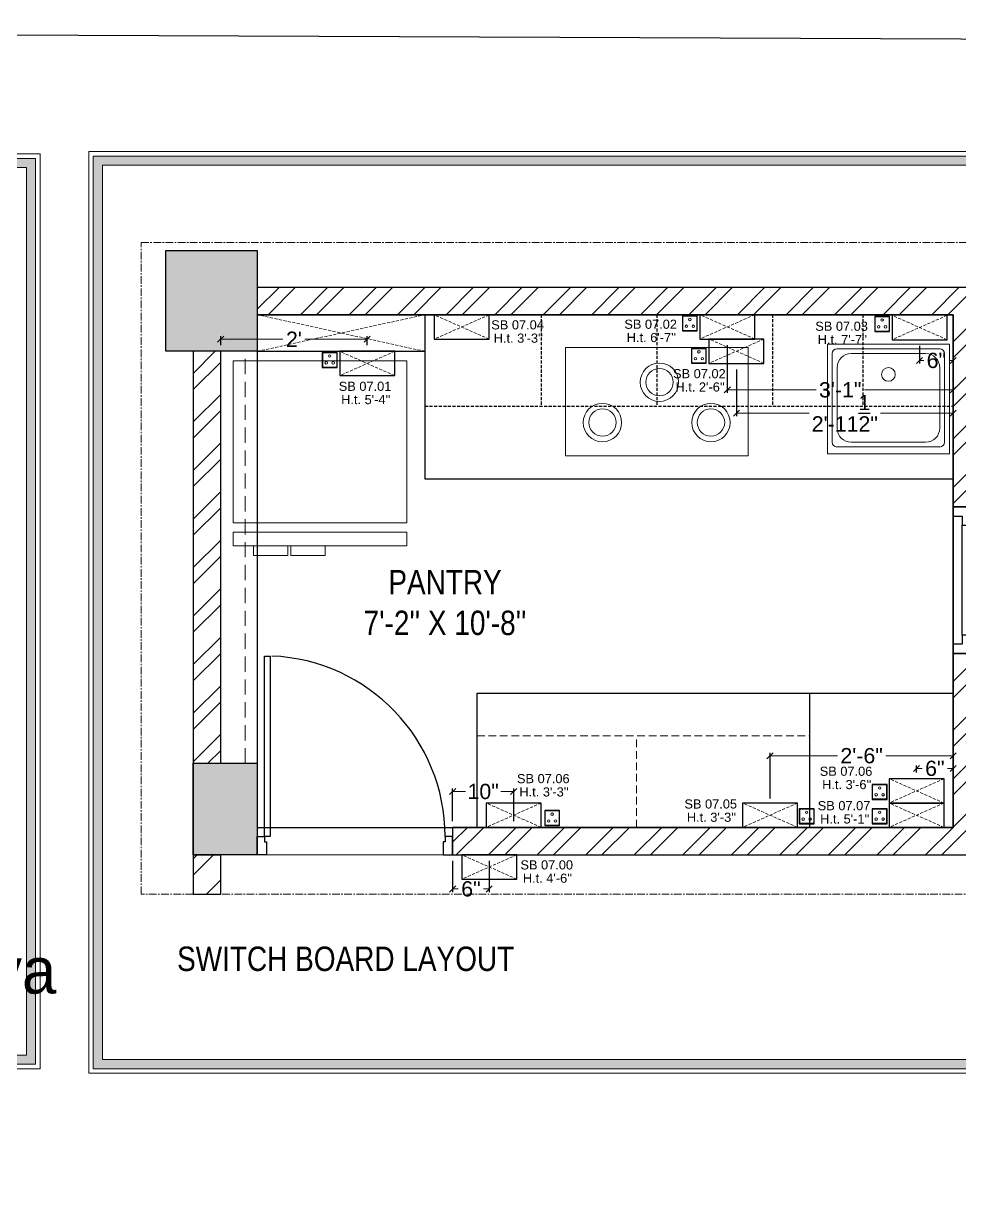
# Model space of a CAD drawing. Header units: millimetres. Extents: x 56222 to 3066687, y -650199 to -121287.
# Drawn here: x 133600.6 to 133753.9, y -184491.2 to -184297.6 of the extents above; entities that cross this region are included whole.
import ezdxf

# ---------------------------------------------------------------- set-up
doc = ezdxf.new("R2010")
doc.units = ezdxf.units.MM
doc.header["$MEASUREMENT"] = 0
doc.header["$PDMODE"] = 35
for name, pattern in [('ACAD_ISO02W100', [15, 12, -3]), ('CENTER', [2, 1.25, -0.25, 0.25, -0.25]), ('DASHED', [0.75, 0.5, -0.25]), ('DASHED2', [0.375, 0.25, -0.125]), ('DASHEDX2', [1.5, 1, -0.5]), ('HIDDEN', [0.375, 0.25, -0.125])]:
    doc.linetypes.add(name, pattern=pattern)
doc.layers.get('Defpoints').update_dxf_attribs({"color": 220})
doc.layers.add('AR DOOR', color=40, linetype='Continuous')
doc.layers.add('AR ELE-5', color=134, linetype='Continuous')
for name, color, linetype, lineweight in [('COLUMN', 1, 'Continuous', 30), ('dim05', 1, 'Continuous', 13), ('Dimension', 10, 'DASHEDX2', 20), ('el', 7, 'Continuous', 20), ('ELEC-wires', 1, 'DASHED2', 13), ('Electrical', 84, 'Continuous', 30), ('FIRST FLOOR', 7, 'Continuous', 9), ('FIRST FLOOR ( TEXT )', 7, 'Continuous', 9), ('FIRST FLOOR_( PLine )_', 251, 'Continuous', 30), ('FURNITURE', 32, 'Continuous', 9), ('FURNITURE-1', 252, 'Continuous', 13), ('hatch-rcc', 251, 'Continuous', 9), ('hatch-wall', 8, 'Continuous', 9), ('Labelling', 1, 'Continuous', 25), ('SECTION ( SLAB PLine )', 104, 'Continuous', 30), ('TILE', 14, 'Continuous', 9), ('wall', 7, 'Continuous', 30)]:
    doc.layers.add(name, color=color, linetype=linetype, lineweight=lineweight)
doc.layers.add('XX~SLAB ( PLINE )', color=251, linetype='Continuous', plot=False)
doc.styles.add('Arial', font='arial.ttf')
doc.styles.add('KATHA', font='swissc.ttf')
doc.styles.get("Standard").update_dxf_attribs({"font": 'arial.ttf', "height": 6})
doc.dimstyles.new('ISO-25', dxfattribs={"dimtxt": 2.5, "dimasz": 1, "dimexe": 0.5, "dimexo": 1, "dimtad": 0, "dimdec": 1, "dimlunit": 4, "dimtxsty": 'Standard', "dimblk": 'OBLIQUE', "dimcen": 2.5, "dimclrd": 1, "dimclre": 1, "dimclrt": 5, "dimadec": 0, "dimazin": 0, "dimtfac": 1, "dimtdec": 1, "dimtmove": 0, "dimatfit": 3, "dimfxl": 1, "dimlwd": -1, "dimarcsym": 0})

# ---------------------------------------------------------------- blocks, each defined once
blk = doc.blocks.new('hgwg')
at = {"layer": 'Dimension', "true_color": 0xd39e00}
h = blk.add_hatch(color=42, dxfattribs=at)
h.dxf.hatch_style = 1
h.paths.add_polyline_path([(27505.71, 45.05), (27494.27, 45.05), (27494.27, 44.9), (27505.71, 44.9)])
h = blk.add_hatch(color=42, dxfattribs=at)
h.dxf.hatch_style = 1
h.paths.add_polyline_path([(27523.3, 44.9), (27509.68, 44.9), (27509.68, 44.75), (27523.3, 44.75)])
at = {"layer": 'Dimension', "color": 42, "true_color": 0xd39e00}
for p, q in [((27494.27, 45.05), (27505.71, 45.05)), ((27494.27, 44.9), (27494.27, 45.05)), ((27494.27, 44.9), (27505.71, 44.9)), ((27505.71, 45.05), (27505.71, 44.9)), ((27509.68, 44.9), (27523.3, 44.9)), ((27509.68, 44.9), (27509.68, 44.75)), ((27509.68, 44.75), (27523.3, 44.75)), ((27523.3, 44.75), (27523.3, 44.9))]:
    blk.add_line(p, q, dxfattribs=at)
at = {"layer": 'Dimension', "color": 42, "true_color": 0xd39e00, "attachment_point": 1}
for s, width, insert, char_height in [('{\\fCinzel|b0|i0|c0|p2;\\H1.5x;M\\fAmsterdam One|b0|i0|c0|p2;\\H2x;aya}', 85.3277, (27490.17, 69.17), 6), ('{\\fCinzel|b0|i0|c0|p0;SPACE     STUDIO}', 66.129, (27494.83, 47.86), 2.5)]:
    blk.add_mtext_dynamic_manual_height_columns(s, width=width, gutter_width=30, heights=[0], dxfattribs=dict(at, insert=insert, char_height=char_height))
blk = doc.blocks.new('*U144')
for points in [[(-1025.5, 0), (-985.5, 0), (-985.5, 30), (-975.5, 30), (-975.5, 100), (-1025.5, 100)], [(40, 0), (0, 0), (0, 30), (-10, 30), (-10, 100), (40, 100)], [(0, 0), (0, -985.5), (-30, -985.5), (-30, 0)]]:
    blk.add_lwpolyline(points, close=True)
at = {"layer": 'AR ELE-5', "linetype": 'ByBlock', "ltscale": 15}
blk.add_arc((1.4, 0.6), 987, 180.03474, 267.62699, dxfattribs=at)
blk = doc.blocks.new('erfer')
at = {"layer": 'hatch-rcc', "lineweight": 30}
blk.add_lwpolyline([(1905.9, -1304.21), (1908.38, -1304.21), (1908.38, -1306.73), (1905.9, -1306.73)], close=True, dxfattribs=at)
at = {"layer": 'hatch-rcc'}
blk.add_lwpolyline([(1905.96, -1304.28), (1908.31, -1304.28), (1908.31, -1306.66), (1905.96, -1306.66)], close=True, dxfattribs=at)
for centre in [(1907.14, -1304.81), (1906.56, -1305.95), (1907.72, -1305.95)]:
    blk.add_circle(centre, 0.211, dxfattribs=at)
blk = doc.blocks.new('6616')
at = {"color": 242, "linetype": 'DASHED', "true_color": 0xcd2027}
for p, q in [((386784.79, -36915.77), (386775.78, -36911.78)), ((386784.79, -36911.78), (386775.78, -36915.77))]:
    blk.add_line(p, q, dxfattribs=at)
at = {"layer": 'ELEC-wires', "color": 5, "linetype": 'ByBlock', "lineweight": 30, "ltscale": 4}
blk.add_lwpolyline([(386775.78, -36911.78), (386784.79, -36911.78), (386784.79, -36915.77), (386775.78, -36915.77)], close=True, dxfattribs=at)
blk = doc.blocks.new('_Oblique')
at = {"layer": 'wall', "color": 0, "lineweight": -2}
blk.add_line((-0.5, -0.5), (0.5, 0.5), dxfattribs=at)
blk = doc.blocks.new('*D276')
at = {"layer": 'Defpoints', "color": 0, "lineweight": 30, "transparency": 16777216}
for p in [(133752.84, -184345.25), (133715.84, -184349.23), (133752.84, -184357.57)]:
    blk.add_point(p, dxfattribs=at)
at = {"layer": 'dim05', "color": 1, "linetype": 'Continuous', "lineweight": -2, "transparency": 16777216}
for p, q in [((133752.84, -184346.25), (133752.84, -184358.07)), ((133715.84, -184350.23), (133715.84, -184358.07))]:
    blk.add_line(p, q, dxfattribs=at)
at = {"layer": 'dim05', "color": 1, "linetype": 'Continuous', "transparency": 16777216}
for p, q in [((133715.84, -184357.57), (133730.39, -184357.57)), ((133752.84, -184357.57), (133738.29, -184357.57))]:
    blk.add_line(p, q, dxfattribs=at)
at = {"layer": 'dim05', "color": 1, "transparency": 16777216, "rotation": 180}
blk.add_blockref('_Oblique', (133715.84, -184357.57), dxfattribs=at)
at = {"layer": 'dim05', "color": 1, "transparency": 16777216}
blk.add_blockref('_Oblique', (133752.84, -184357.57), dxfattribs=at)
at = {"layer": 'dim05', "color": 5, "lineweight": 25, "transparency": 16777216, "insert": (133734.34, -184357.57), "char_height": 2.5, "attachment_point": 5, "style": 'Arial'}
blk.add_mtext('3\'-1"', dxfattribs=at)
blk = doc.blocks.new('*D277')
at = {"layer": 'Defpoints', "color": 0, "lineweight": 30, "transparency": 16777216}
for p in [(133656.84, -184349.27), (133632.84, -184351.25), (133656.84, -184351.25)]:
    blk.add_point(p, dxfattribs=at)
at = {"layer": 'dim05', "color": 1, "linetype": 'Continuous', "lineweight": -2, "transparency": 16777216}
for p, q in [((133632.84, -184350.25), (133632.84, -184348.77)), ((133656.84, -184350.25), (133656.84, -184348.77))]:
    blk.add_line(p, q, dxfattribs=at)
at = {"layer": 'dim05', "color": 1, "linetype": 'Continuous', "transparency": 16777216}
for p, q in [((133632.84, -184349.27), (133643.04, -184349.27)), ((133656.84, -184349.27), (133646.64, -184349.27))]:
    blk.add_line(p, q, dxfattribs=at)
at = {"layer": 'dim05', "color": 1, "transparency": 16777216, "rotation": 180}
blk.add_blockref('_Oblique', (133632.84, -184349.27), dxfattribs=at)
at = {"layer": 'dim05', "color": 1, "transparency": 16777216}
blk.add_blockref('_Oblique', (133656.84, -184349.27), dxfattribs=at)
at = {"layer": 'dim05', "color": 5, "lineweight": 25, "transparency": 16777216, "insert": (133644.84, -184349.27), "char_height": 2.5, "attachment_point": 5, "style": 'Arial'}
blk.add_mtext("2'", dxfattribs=at)
blk = doc.blocks.new('*D278')
at = {"layer": 'Defpoints', "color": 0, "lineweight": 30, "transparency": 16777216}
for p in [(133752.84, -184417.52), (133722.84, -184425.54), (133752.84, -184429.25)]:
    blk.add_point(p, dxfattribs=at)
at = {"layer": 'dim05', "color": 1, "linetype": 'Continuous', "lineweight": -2, "transparency": 16777216}
for p, q in [((133722.84, -184424.54), (133722.84, -184417.02)), ((133752.84, -184428.25), (133752.84, -184417.02))]:
    blk.add_line(p, q, dxfattribs=at)
at = {"layer": 'dim05', "color": 1, "linetype": 'Continuous', "transparency": 16777216}
for p, q in [((133722.84, -184417.52), (133733.87, -184417.52)), ((133752.84, -184417.52), (133741.81, -184417.52))]:
    blk.add_line(p, q, dxfattribs=at)
at = {"layer": 'dim05', "color": 1, "transparency": 16777216, "rotation": 180}
blk.add_blockref('_Oblique', (133722.84, -184417.52), dxfattribs=at)
at = {"layer": 'dim05', "color": 1, "transparency": 16777216}
blk.add_blockref('_Oblique', (133752.84, -184417.52), dxfattribs=at)
at = {"layer": 'dim05', "color": 5, "lineweight": 25, "transparency": 16777216, "insert": (133737.84, -184417.52), "char_height": 2.5, "attachment_point": 5, "style": 'Arial'}
blk.add_mtext('2\'-6"', dxfattribs=at)
blk = doc.blocks.new('*D279')
at = {"layer": 'Defpoints', "color": 0, "lineweight": 30, "transparency": 16777216}
for p in [(133752.84, -184419.59), (133746.84, -184421.27), (133752.84, -184423.4)]:
    blk.add_point(p, dxfattribs=at)
at = {"layer": 'dim05', "color": 1, "linetype": 'Continuous', "lineweight": -2, "transparency": 16777216}
for p, q in [((133746.84, -184420.27), (133746.84, -184419.09)), ((133752.84, -184422.4), (133752.84, -184419.09))]:
    blk.add_line(p, q, dxfattribs=at)
at = {"layer": 'dim05', "color": 1, "linetype": 'Continuous', "transparency": 16777216}
for p, q in [((133746.84, -184419.59), (133747.77, -184419.59)), ((133752.84, -184419.59), (133751.91, -184419.59))]:
    blk.add_line(p, q, dxfattribs=at)
at = {"layer": 'dim05', "color": 1, "transparency": 16777216, "rotation": 180}
blk.add_blockref('_Oblique', (133746.84, -184419.59), dxfattribs=at)
at = {"layer": 'dim05', "color": 1, "transparency": 16777216}
blk.add_blockref('_Oblique', (133752.84, -184419.59), dxfattribs=at)
at = {"layer": 'dim05', "color": 5, "lineweight": 25, "transparency": 16777216, "insert": (133749.84, -184419.59), "char_height": 2.5, "attachment_point": 5, "style": 'Arial'}
blk.add_mtext('6"', dxfattribs=at)
blk = doc.blocks.new('*D294')
at = {"layer": 'Defpoints', "color": 0, "lineweight": 30, "transparency": 16777216}
for p in [(133670.84, -184433.75), (133676.84, -184433.75), (133676.84, -184439.34)]:
    blk.add_point(p, dxfattribs=at)
at = {"layer": 'dim05', "color": 1, "linetype": 'Continuous', "lineweight": -2, "transparency": 16777216}
for p, q in [((133670.84, -184434.75), (133670.84, -184439.84)), ((133676.84, -184434.75), (133676.84, -184439.84))]:
    blk.add_line(p, q, dxfattribs=at)
at = {"layer": 'dim05', "color": 1, "linetype": 'Continuous', "transparency": 16777216}
for p, q in [((133670.84, -184439.34), (133671.77, -184439.34)), ((133676.84, -184439.34), (133675.91, -184439.34))]:
    blk.add_line(p, q, dxfattribs=at)
at = {"layer": 'dim05', "color": 1, "transparency": 16777216, "rotation": 180}
blk.add_blockref('_Oblique', (133670.84, -184439.34), dxfattribs=at)
at = {"layer": 'dim05', "color": 1, "transparency": 16777216}
blk.add_blockref('_Oblique', (133676.84, -184439.34), dxfattribs=at)
at = {"layer": 'dim05', "color": 5, "lineweight": 25, "transparency": 16777216, "insert": (133673.84, -184439.34), "char_height": 2.5, "attachment_point": 5, "style": 'Arial'}
blk.add_mtext('6"', dxfattribs=at)
blk = doc.blocks.new('*D297')
at = {"layer": 'Defpoints', "color": 0, "lineweight": 30, "transparency": 16777216}
for p in [(133680.84, -184423.38), (133670.84, -184429.25), (133680.84, -184429.25)]:
    blk.add_point(p, dxfattribs=at)
at = {"layer": 'dim05', "color": 1, "linetype": 'Continuous', "lineweight": -2, "transparency": 16777216}
for p, q in [((133670.84, -184428.25), (133670.84, -184422.88)), ((133680.84, -184428.25), (133680.84, -184422.88))]:
    blk.add_line(p, q, dxfattribs=at)
at = {"layer": 'dim05', "color": 1, "linetype": 'Continuous', "transparency": 16777216}
for p, q in [((133670.84, -184423.38), (133672.92, -184423.38)), ((133680.84, -184423.38), (133678.76, -184423.38))]:
    blk.add_line(p, q, dxfattribs=at)
at = {"layer": 'dim05', "color": 1, "transparency": 16777216, "rotation": 180}
blk.add_blockref('_Oblique', (133670.84, -184423.38), dxfattribs=at)
at = {"layer": 'dim05', "color": 1, "transparency": 16777216}
blk.add_blockref('_Oblique', (133680.84, -184423.38), dxfattribs=at)
at = {"layer": 'dim05', "color": 5, "lineweight": 25, "transparency": 16777216, "insert": (133675.84, -184423.38), "char_height": 2.5, "attachment_point": 5, "style": 'Arial'}
blk.add_mtext('10"', dxfattribs=at)
blk = doc.blocks.new('*D342')
at = {"layer": 'Defpoints', "color": 0, "lineweight": 30, "transparency": 16777216}
for p in [(133752.84, -184345.25), (133717.34, -184353.22), (133717.34, -184361.39)]:
    blk.add_point(p, dxfattribs=at)
at = {"layer": 'dim05', "color": 1, "linetype": 'Continuous', "lineweight": -2, "transparency": 16777216}
for p, q in [((133752.84, -184346.25), (133752.84, -184361.89)), ((133717.34, -184354.22), (133717.34, -184361.89))]:
    blk.add_line(p, q, dxfattribs=at)
at = {"layer": 'dim05', "color": 1, "linetype": 'Continuous', "transparency": 16777216}
for p, q in [((133717.34, -184361.39), (133729.24, -184361.39)), ((133752.84, -184361.39), (133740.94, -184361.39))]:
    blk.add_line(p, q, dxfattribs=at)
at = {"layer": 'dim05', "color": 1, "transparency": 16777216, "rotation": 180}
blk.add_blockref('_Oblique', (133717.34, -184361.39), dxfattribs=at)
at = {"layer": 'dim05', "color": 1, "transparency": 16777216}
blk.add_blockref('_Oblique', (133752.84, -184361.39), dxfattribs=at)
at = {"layer": 'dim05', "color": 5, "lineweight": 25, "transparency": 16777216, "insert": (133735.09, -184361.39), "char_height": 2.5, "attachment_point": 5, "style": 'Arial'}
blk.add_mtext('2\'-11{\\H1x;\\S1/2;}"', dxfattribs=at)
blk = doc.blocks.new('*D364')
at = {"layer": 'Defpoints', "color": 0, "lineweight": 30, "transparency": 16777216}
for p in [(133747.34, -184349.34), (133752.84, -184350.04), (133752.84, -184352.75)]:
    blk.add_point(p, dxfattribs=at)
at = {"layer": 'dim05', "color": 1, "linetype": 'Continuous', "lineweight": -2, "transparency": 16777216}
for p, q in [((133747.34, -184350.34), (133747.34, -184353.25)), ((133752.84, -184351.04), (133752.84, -184353.25))]:
    blk.add_line(p, q, dxfattribs=at)
at = {"layer": 'dim05', "color": 1, "linetype": 'Continuous', "transparency": 16777216}
for p, q in [((133747.34, -184352.75), (133748.02, -184352.75)), ((133752.84, -184352.75), (133752.16, -184352.75))]:
    blk.add_line(p, q, dxfattribs=at)
at = {"layer": 'dim05', "color": 1, "transparency": 16777216, "rotation": 180}
blk.add_blockref('_Oblique', (133747.34, -184352.75), dxfattribs=at)
at = {"layer": 'dim05', "color": 1, "transparency": 16777216}
blk.add_blockref('_Oblique', (133752.84, -184352.75), dxfattribs=at)
at = {"layer": 'dim05', "color": 5, "lineweight": 25, "transparency": 16777216, "insert": (133750.09, -184352.75), "char_height": 2.5, "attachment_point": 5, "style": 'Arial'}
blk.add_mtext('6"', dxfattribs=at)

msp = doc.modelspace()

# ---------------------------------------------------------------- hatches: boundary and pattern name
at = {"layer": 'Dimension', "linetype": 'Continuous', "true_color": 0xd39e00}
h = msp.add_hatch(color=42, dxfattribs=at)
h.paths.add_polyline_path([(133391.634, -184319.635), (133391.634, -184468.061), (133602.505, -184468.061), (133602.505, -184319.635)])
h.paths.add_polyline_path([(133393.114, -184321.114), (133601.025, -184321.114), (133601.025, -184466.581), (133393.114, -184466.581)], flags=16)
h = msp.add_hatch(color=42, dxfattribs=at)
h.paths.add_polyline_path([(133611.972, -184319.253), (133611.972, -184468.794), (133824.426, -184468.794), (133824.426, -184319.253)])
h.paths.add_polyline_path([(133613.463, -184320.744), (133822.935, -184320.744), (133822.935, -184467.303), (133613.463, -184467.303)], flags=16)
at = {"layer": 'FURNITURE', "linetype": 'CENTER', "lineweight": 15, "true_color": 0x636466}
h = msp.add_hatch(dxfattribs=at)
h.set_pattern_fill('AR-CONC', color=251)
h.set_pattern_definition([(50, (436.7677, 7.268), (7.17260183, -0.62752135), [0.75, -8.25]), (355, (436.768, 7.268), (-1.38751334, 7.52192134), [0.6, -6.6]), (100.4514445, (437.3654, 7.2156), (5.78508847, 6.8943999), [0.63740192, -7.01142112]), (46.1842, (436.768, 9.268), (10.6724133, -1.6551928), [1.125, -12.375]), (96.6356355, (437.657, 9.13), (9.34661946, 9.741186), [0.9561034, -10.5171376]), (351.184164, (436.768, 9.268), (9.34661945, 9.741186), [0.9, -9.9]), (21, (437.7677, 8.768), (5.96907052, -4.0261889), [0.75, -8.25]), (326, (437.768, 8.768), (2.43315332, 7.25150045), [0.6, -6.6]), (71.4514447, (438.265, 8.4324), (8.40222377, 3.22531153), [0.6374019, -7.01142112]), (37.5, (436.7677, 7.268), (0.121598553, 3.328938538), [0, -6.52, 0, -6.7, 0, -6.625]), (7.5, (436.7677, 7.268), (2.630695374, 3.94411712), [0, -3.82, 0, -6.37, 0, -2.525]), (327.5, (434.5377, 7.268), (5.338224362, -0.225548717), [0, -2.5, 0, -7.8, 0, -10.35]), (317.5, (433.5377, 7.268), (5.83186169, 1.00104982), [0, -3.25, 0, -5.18, 0, -7.35])])
h.paths.add_polyline_path([(133638.84, -184418.746), (133628.34, -184418.746), (133628.34, -184433.746), (133638.84, -184433.746), (133638.84, -184430.746)])
h.paths.add_polyline_path([(133638.84, -184334.746), (133623.84, -184334.746), (133623.84, -184351.246), (133638.84, -184351.246)])
h.paths.add_polyline_path([(133782.34, -184334.746), (133767.34, -184334.746), (133767.34, -184345.249), (133782.34, -184345.249)])
h.paths.add_polyline_path([(133782.34, -184424.746), (133767.34, -184424.746), (133767.34, -184433.746), (133782.34, -184433.746), (133782.34, -184429.246)])
at = {"layer": 'hatch-wall', "linetype": 'CENTER', "lineweight": 15}
h = msp.add_hatch(dxfattribs=at)
h.set_pattern_fill('ANSI32', color=256, scale=15)
h.set_pattern_definition([(45, (436.7677, 7.268), (-3.97747564, 3.97747564), []), (45, (439.4193, 7.268), (-3.97747564, 3.97747564), [])])
h.paths.add_polyline_path([(133632.84, -184351.246), (133628.34, -184351.246), (133628.34, -184418.746), (133632.84, -184418.746)])
h.paths.add_polyline_path([(133767.34, -184340.746), (133638.84, -184340.746), (133638.84, -184345.246), (133752.84, -184345.246), (133752.84, -184372.2), (133752.84, -184376.751), (133757.34, -184376.751), (133757.34, -184345.246), (133767.34, -184345.246)])
h.paths.add_polyline_path([(133757.424, -184400.751), (133752.84, -184400.751), (133752.84, -184429.246), (133729.34, -184429.246), (133674.84, -184429.246), (133670.84, -184429.246), (133670.84, -184433.746), (133767.34, -184433.746), (133767.34, -184424.746), (133757.424, -184424.746)])
h.paths.add_polyline_path([(133632.84, -184433.746), (133628.34, -184433.746), (133628.34, -184440.18), (133632.84, -184440.18)])

# ---------------------------------------------------------------- linework, layer by layer
at = {"layer": 'COLUMN', "transparency": 33554687}
for points in [[(133623.84, -184351.246), (133623.84, -184334.746), (133638.84, -184334.746), (133638.84, -184351.246)], [(133628.34, -184418.746), (133638.84, -184418.746), (133638.84, -184433.746), (133628.34, -184433.746)]]:
    msp.add_lwpolyline(points, close=True, dxfattribs=at)
at = {"layer": 'Dimension', "color": 42, "linetype": 'Continuous', "true_color": 0xd39e00}
for points in [[(133390.894, -184318.895), (133603.245, -184318.895), (133603.245, -184468.801), (133390.894, -184468.801)], [(133391.634, -184319.635), (133602.505, -184319.635), (133602.505, -184468.061), (133391.634, -184468.061)], [(133611.226, -184318.507), (133825.171, -184318.507), (133825.171, -184469.539), (133611.226, -184469.539)], [(133611.972, -184319.253), (133824.426, -184319.253), (133824.426, -184468.794), (133611.972, -184468.794)], [(133393.114, -184321.114), (133601.025, -184321.114), (133601.025, -184466.581), (133393.114, -184466.581)], [(133613.463, -184320.744), (133822.935, -184320.744), (133822.935, -184467.303), (133613.463, -184467.303)]]:
    msp.add_lwpolyline(points, close=True, dxfattribs=at)
at = {"layer": 'FIRST FLOOR', "transparency": 33554687}
for p, q in [((133752.84, -184427.215), (133752.84, -184345.246)), ((133752.84, -184376.751), (133757.34, -184376.751)), ((133674.34, -184429.246), (133752.84, -184429.246)), ((133628.34, -184433.746), (133632.34, -184433.746)), ((133674.34, -184433.746), (133782.34, -184433.746))]:
    msp.add_line(p, q, dxfattribs=at)
at = {"layer": 'FIRST FLOOR_( PLine )_', "transparency": 33554687}
for p, q in [((133638.84, -184340.746), (133767.34, -184340.746)), ((133638.84, -184345.246), (133752.84, -184345.246)), ((133752.84, -184345.246), (133752.84, -184376.751)), ((133628.34, -184351.246), (133628.34, -184433.746)), ((133632.84, -184418.746), (133632.84, -184351.246)), ((133752.84, -184376.751), (133757.34, -184376.751)), ((133628.34, -184433.746), (133632.34, -184433.746))]:
    msp.add_line(p, q, dxfattribs=at)
msp.add_lwpolyline([(133628.34, -184351.246), (133628.34, -184433.746), (133632.84, -184433.746)], dxfattribs=at)
for points in [[(133670.84, -184429.246), (133670.84, -184433.746), (133782.34, -184433.746), (133782.34, -184429.246), (133782.34, -184424.746), (133757.424, -184424.746), (133757.424, -184400.751), (133752.84, -184400.751), (133752.84, -184429.246)], [(133632.84, -184440.18), (133632.84, -184433.746), (133628.34, -184433.746), (133628.34, -184440.18)], [(133632.84, -184440.18), (133632.84, -184433.746), (133628.34, -184433.746), (133628.34, -184440.18)]]:
    msp.add_lwpolyline(points, close=True, dxfattribs=at)
at = {"layer": 'FURNITURE', "color": 9, "linetype": 'DASHED', "lineweight": 15, "true_color": 0xc7c8ca}
for p, q in [((133638.84, -184351.246), (133666.317, -184345.246)), ((133666.317, -184351.246), (133638.84, -184345.246))]:
    msp.add_line(p, q, dxfattribs=at)
at = {"layer": 'FURNITURE', "color": 9, "lineweight": 30, "true_color": 0xc7c8ca}
for p, q in [((133666.317, -184345.246), (133752.84, -184345.246)), ((133666.317, -184372.2), (133666.317, -184345.246)), ((133752.84, -184345.246), (133752.84, -184372.2)), ((133638.84, -184351.246), (133666.317, -184351.246)), ((133752.84, -184372.2), (133666.317, -184372.2)), ((133674.84, -184407.246), (133752.84, -184407.246)), ((133674.84, -184429.246), (133674.84, -184407.246)), ((133729.34, -184407.246), (133752.84, -184407.246)), ((133729.34, -184429.246), (133729.34, -184407.246)), ((133752.84, -184407.246), (133752.84, -184429.246)), ((133752.84, -184407.246), (133752.84, -184429.246)), ((133752.84, -184429.246), (133679.806, -184429.246)), ((133752.84, -184429.246), (133729.34, -184429.246))]:
    msp.add_line(p, q, dxfattribs=at)
at = {"layer": 'FURNITURE', "color": 9, "linetype": 'DASHED', "lineweight": 25, "true_color": 0xc7c8ca}
for p, q in [((133685.317, -184345.246), (133685.317, -184360.246)), ((133704.273, -184345.246), (133704.273, -184360.246)), ((133723.228, -184345.246), (133723.228, -184360.246)), ((133738.034, -184345.246), (133738.034, -184360.246)), ((133666.317, -184360.246), (133752.84, -184360.246))]:
    msp.add_line(p, q, dxfattribs=at)
at = {"layer": 'FURNITURE', "color": 9, "true_color": 0xc7c8ca}
for p, q in [((133689.313, -184350.639), (133719.233, -184350.639)), ((133689.313, -184368.349), (133689.313, -184350.639)), ((133719.233, -184350.639), (133719.233, -184368.349)), ((133752.238, -184350.06), (133732.238, -184350.06)), ((133732.238, -184350.06), (133732.238, -184368.06)), ((133733.797, -184350.835), (133750.645, -184350.835)), ((133752.238, -184368.06), (133752.238, -184350.06)), ((133663.317, -184352.796), (133634.9, -184352.796)), ((133634.9, -184352.796), (133634.9, -184379.353)), ((133663.317, -184379.353), (133663.317, -184352.796)), ((133733.022, -184366.151), (133733.022, -184351.61)), ((133736.154, -184351.61), (133748.321, -184351.61)), ((133751.42, -184351.61), (133751.42, -184366.151)), ((133733.831, -184363.827), (133733.831, -184353.934)), ((133750.645, -184353.934), (133750.645, -184363.827)), ((133748.321, -184366.151), (133736.154, -184366.151)), ((133719.233, -184368.349), (133689.313, -184368.349)), ((133732.238, -184368.06), (133752.238, -184368.06)), ((133750.645, -184366.925), (133733.797, -184366.925)), ((133634.9, -184379.353), (133663.317, -184379.353)), ((133663.317, -184380.902), (133634.9, -184380.902)), ((133634.9, -184380.902), (133634.9, -184383.115)), ((133663.317, -184383.115), (133663.317, -184380.902)), ((133634.9, -184383.115), (133663.317, -184383.115)), ((133638.221, -184384.693), (133638.221, -184383.115)), ((133643.848, -184383.115), (133643.848, -184384.693)), ((133644.324, -184384.693), (133644.324, -184383.115)), ((133649.951, -184383.115), (133649.951, -184384.693)), ((133643.848, -184384.693), (133638.221, -184384.693)), ((133649.951, -184384.693), (133644.324, -184384.693))]:
    msp.add_line(p, q, dxfattribs=at)
at = {"layer": 'FURNITURE', "color": 9, "linetype": 'HIDDEN', "lineweight": 18, "ltscale": 5, "true_color": 0xc7c8ca}
for p, q in [((133674.84, -184414.246), (133729.34, -184414.246)), ((133700.958, -184429.246), (133700.958, -184414.246))]:
    msp.add_line(p, q, dxfattribs=at)
at = {"layer": 'FURNITURE', "color": 9, "linetype": 'CENTER', "lineweight": 15, "true_color": 0xc7c8ca}
msp.add_lwpolyline([(133782.34, -184440.18), (133619.811, -184440.18), (133619.811, -184333.431), (133782.34, -184333.431)], close=True, dxfattribs=at)
at = {"layer": 'FURNITURE', "color": 9, "true_color": 0xc7c8ca}
for centre, radius in [((133704.718, -184356.31), 3.143), ((133704.718, -184356.31), 2.245), ((133742.238, -184355.039), 1.117), ((133695.384, -184362.918), 3.143), ((133713.161, -184362.918), 3.143), ((133695.384, -184362.918), 2.245), ((133713.161, -184362.918), 2.245)]:
    msp.add_circle(centre, radius, dxfattribs=at)
for centre, radius, start, end in [((133733.797, -184351.61), 0.775, 90, 180), ((133750.645, -184351.61), 0.775, 0, 90), ((133736.154, -184353.934), 2.324, 90, 180), ((133748.321, -184353.934), 2.324, 0, 90), ((133736.154, -184363.827), 2.324, 180, 270), ((133748.321, -184363.827), 2.324, 270, 0), ((133733.797, -184366.151), 0.775, 180, 270), ((133750.645, -184366.151), 0.775, 270, 0)]:
    msp.add_arc(centre, radius, start, end, dxfattribs=at)
at = {"layer": 'Labelling', "color": 251, "linetype": 'DASHED2', "lineweight": 0, "ltscale": 10, "true_color": 0x636466, "transparency": 33554687}
msp.add_line((133636.84, -184418.746), (133636.84, -184351.246), dxfattribs=at)
at = {"layer": 'Labelling', "color": 251, "linetype": 'ACAD_ISO02W100', "lineweight": 0, "ltscale": 10, "true_color": 0x636466, "transparency": 33554687}
msp.add_lwpolyline([(133670.84, -184429.246), (133670.84, -184433.746), (133638.84, -184433.746), (133638.84, -184429.246)], close=True, dxfattribs=at)
at = {"layer": 'SECTION ( SLAB PLine )', "color": 9, "true_color": 0xc7c8ca}
msp.add_lwpolyline([(133752.84, -184345.246), (133638.84, -184345.246), (133638.84, -184429.246), (133752.84, -184429.246)], close=True, dxfattribs=at)
at = {"layer": 'TILE', "color": 1, "lineweight": 30}
msp.add_lwpolyline([(133149.693, -184297.557), (134371.584, -184302.616), (134371.584, -184802.923), (133149.693, -184797.864)], close=True, dxfattribs=at)
at = {"layer": 'XX~SLAB ( PLINE )', "transparency": 33554687}
msp.add_lwpolyline([(133752.84, -184376.751), (133752.84, -184378.251), (133754.34, -184378.251), (133754.34, -184379.751), (133755.84, -184379.751), (133755.84, -184397.751), (133754.34, -184397.751), (133754.34, -184399.251), (133752.84, -184399.251), (133752.84, -184400.751), (133757.34, -184400.751), (133757.34, -184399.251), (133755.84, -184399.251), (133755.84, -184397.751), (133754.34, -184397.751), (133754.34, -184379.751), (133755.84, -184379.751), (133755.84, -184378.251), (133757.34, -184378.251), (133757.34, -184376.751), (133752.84, -184376.751), (133752.84, -184400.751), (133757.34, -184400.751), (133757.34, -184376.751)], close=True, dxfattribs=at)

# ---------------------------------------------------------------- block references
at = {"layer": 'AR DOOR', "linetype": 'ByBlock', "lineweight": -2, "transparency": 33554687, "extrusion": (0, 0, -1), "xscale": -0.02999999999996949, "yscale": 0.02999999999996949, "zscale": -0.02999999999996949, "rotation": 180}
msp.add_blockref('*U144', (-133640.04, -184430.746), dxfattribs=at)
at = {"layer": 'Dimension', "color": 42, "true_color": 0xd39e00, "xscale": 0.4191241156716867, "yscale": 0.4191241156716867, "zscale": 0.4191241156716867}
msp.add_blockref('hgwg', (122063.635, -184477.925), dxfattribs=at)
at = {"layer": 'el', "color": 1, "transparency": 33554687, "xscale": -1, "rotation": 180.0000000001202}
for p in [(-253107.971, -221261.038), (-253064.447, -221261.016), (-253032.951, -221261.119), (-253062.947, -221265.003), (-253123.447, -221267.016), (-253033.447, -221337.043), (-253099.447, -221341.029), (-253057.447, -221341.029), (-253033.447, -221341.029), (-253103.447, -221349.516)]:
    msp.add_blockref('6616', p, dxfattribs=at)
at = {"layer": 'FURNITURE-1', "transparency": 33554687, "xscale": -0.9762505880272067, "yscale": 0.9762505880272067, "zscale": 0.9762505880272067}
for p in [(135571.546, -183072.203), (135603.042, -183072.306), (135573.033, -183077.511), (135512.546, -183078.203), (135602.639, -183148.973), (135590.683, -183152.96), (135602.639, -183152.96), (135548.978, -183153.261)]:
    msp.add_blockref('erfer', p, dxfattribs=at)

# ---------------------------------------------------------------- texts
at = {"layer": 'Electrical', "color": 5, "transparency": 33554687}
for s, p in [('SB 07.04', (133677.167, -184347.66, 0.05)), ('SB 07.02', (133698.969, -184347.557, 0.05)), ('SB 07.03', (133730.249, -184347.886, 0.05)), ('SB 07.02', (133706.952, -184355.658, 0.05)), ('SB 07.01', (133652.179, -184357.728, 0.05)), ('SB 07.06', (133681.381, -184422.011, 0.05)), ('SB 07.06', (133730.977, -184420.804, 0.05)), ('SB 07.05', (133708.812, -184426.162, 0.05)), ('SB 07.07', (133730.65, -184426.444, 0.05)), ('SB 07.00', (133681.944, -184436.146, 0.05))]:
    msp.add_text(s, height=1.5, dxfattribs=at).set_placement(p)
at = {"layer": 'Electrical', "color": 240, "true_color": 0xed1f24, "transparency": 33554687}
for s, p in [("H.t. 3'-3''", (133677.563, -184349.839, 0.05)), ("H.t. 6'-7''", (133699.364, -184349.736, 0.05)), ("H.t. 7'-7''", (133730.644, -184350.065, 0.05)), ("H.t. 2'-6''", (133707.348, -184357.837, 0.05)), ("H.t. 5'-4''", (133652.574, -184359.907, 0.05)), ("H.t. 3'-6''", (133731.373, -184422.984, 0.05)), ("H.t. 3'-3''", (133681.777, -184424.19, 0.05)), ("H.t. 3'-3''", (133709.208, -184428.341, 0.05)), ("H.t. 5'-1''", (133731.045, -184428.623, 0.05)), ("H.t. 4'-6''", (133682.34, -184438.325, 0.05))]:
    msp.add_text(s, height=1.5, dxfattribs=at).set_placement(p)
at = {"layer": 'FIRST FLOOR ( TEXT )', "transparency": 33554687, "char_height": 4, "attachment_point": 5, "style": 'KATHA'}
for s, insert in [("PANTRY\\P7'-2'' X 10'-8''", (133669.593, -184392.435)), ('SWITCH BOARD LAYOUT', (133653.312, -184450.81))]:
    msp.add_mtext(s, dxfattribs=dict(at, insert=insert))

# ---------------------------------------------------------------- dimensions: what is measured, and where the dimension line sits
at = {"layer": 'dim05', "color": 27, "lineweight": 25, "true_color": 0x7d5120}
for base, p1, p2, override, picture, middle in [((133752.84, -184357.566), (133715.84, -184349.232), (133752.84, -184345.246), {"dimdec": 0, "dimtxsty": 'Arial'}, '*D276', (133734.34, -184357.566)), ((133717.34, -184361.393), (133752.84, -184345.246), (133717.34, -184353.219), {"dimtxsty": 'Arial'}, '*D342', (133735.09, -184361.393)), ((133656.84, -184349.27), (133632.84, -184351.246), (133656.84, -184351.246), {"dimdec": 0, "dimtxsty": 'Arial'}, '*D277', (133644.84, -184349.27)), ((133752.84, -184417.519), (133722.84, -184425.537), (133752.84, -184429.246), {"dimdec": 0, "dimtxsty": 'Arial'}, '*D278', (133737.84, -184417.519)), ((133752.84, -184419.589), (133746.84, -184421.272), (133752.84, -184423.403), {"dimdec": 0, "dimtxsty": 'Arial'}, '*D279', (133749.84, -184419.589)), ((133680.84, -184423.377), (133670.84, -184429.246), (133680.84, -184429.246), {"dimdec": 0, "dimtxsty": 'Arial'}, '*D297', (133675.84, -184423.377)), ((133676.84, -184439.343), (133670.84, -184433.746), (133676.84, -184433.746), {"dimdec": 0, "dimtxsty": 'Arial'}, '*D294', (133673.84, -184439.343))]:
    dim = msp.add_linear_dim(base=base, p1=p1, p2=p2, dimstyle='ISO-25', override=override, dxfattribs=at)
    dim.commit()
    dim.dimension.update_dxf_attribs({"geometry": picture, "text_midpoint": middle})
dim = msp.add_linear_dim(base=(133752.84, -184352.751), p1=(133747.336, -184349.335), p2=(133752.84, -184350.042), dimstyle='ISO-25', override={"dimdec": 0, "dimtxsty": 'Arial'}, dxfattribs=at)
dim.commit()
dim.dimension.update_dxf_attribs({"geometry": '*D364', "text_midpoint": (133750.088, -184352.751), "dimtype": 160})

doc.saveas('drawing.dxf')
